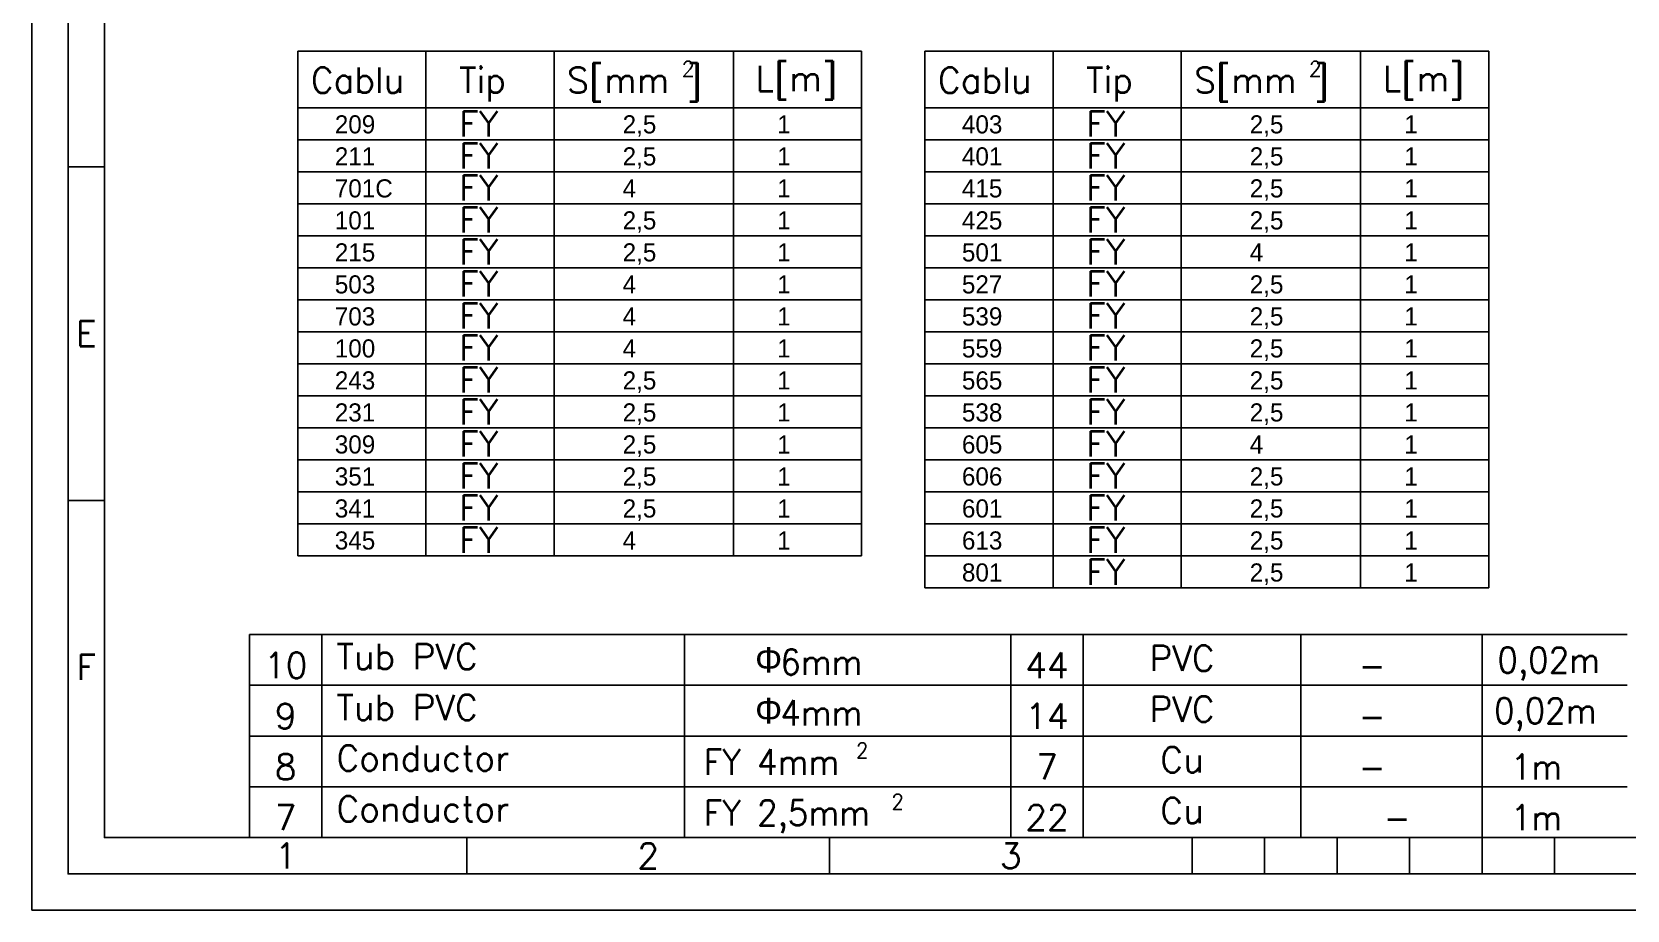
# Model space of a CAD drawing. Header units: millimetres. Extents: x 41 to 881, y 14 to 311.
# Drawn here: x 40.8 to 260.8, y 13.6 to 134.7 of the extents above; entities that cross this region are included whole.
import ezdxf
from ezdxf.enums import TextEntityAlignment as Align

# ---------------------------------------------------------------- set-up
doc = ezdxf.new("R2010")
doc.units = ezdxf.units.MM
doc.layers.add('LIN_GR', color=3, linetype='Continuous')
doc.layers.add('LIN_SUB', color=7, linetype='Continuous')
doc.styles.add('ISO', font='SIMPLEX.shx')
doc.styles.add('ISOCP', font='SIMPLEX.SHX')

msp = doc.modelspace()

# ---------------------------------------------------------------- linework, layer by layer
at = {"color": 1}
for p, q in [((77.5224, 132.1001), (77.5224, 62.4864)), ((77.5224, 132.1001), (155.2774, 132.1001)), ((95.194, 132.1001), (95.194, 62.4864)), ((112.8656, 132.1001), (112.8656, 62.4864)), ((137.6058, 132.1001), (137.6058, 62.4864)), ((155.2774, 132.1001), (155.2774, 62.4864)), ((164.009, 132.1001), (241.764, 132.1001)), ((164.009, 132.1001), (164.009, 58.0725)), ((181.6806, 132.1001), (181.6806, 58.0725)), ((199.3522, 132.1001), (199.3522, 58.0725)), ((224.0924, 132.1001), (224.0924, 58.0725)), ((241.764, 132.1001), (241.764, 58.0725)), ((77.5224, 124.2812), (155.2774, 124.2812)), ((164.009, 124.2812), (241.764, 124.2812)), ((77.5224, 119.8673), (155.2774, 119.8673)), ((164.009, 119.8673), (241.764, 119.8673)), ((77.5224, 115.4534), (155.2774, 115.4534)), ((164.009, 115.4534), (241.764, 115.4534)), ((77.5224, 111.0395), (155.2774, 111.0395)), ((164.009, 111.0395), (241.764, 111.0395)), ((77.5224, 106.6255), (155.2774, 106.6255)), ((164.009, 106.6255), (241.764, 106.6255)), ((77.5224, 102.2116), (155.2774, 102.2116)), ((164.009, 102.2116), (241.764, 102.2116)), ((77.5224, 97.7977), (155.2774, 97.7977)), ((164.009, 97.7977), (241.764, 97.7977)), ((77.5224, 93.3838), (155.2774, 93.3838)), ((164.009, 93.3838), (241.764, 93.3838)), ((77.5224, 88.9699), (155.2774, 88.9699)), ((164.009, 88.9699), (241.764, 88.9699)), ((77.5224, 84.556), (155.2774, 84.556)), ((164.009, 84.556), (241.764, 84.556)), ((77.5224, 80.1421), (155.2774, 80.1421)), ((164.009, 80.1421), (241.764, 80.1421)), ((77.5224, 75.7282), (155.2774, 75.7282)), ((164.009, 75.7282), (241.764, 75.7282)), ((77.5224, 71.3142), (155.2774, 71.3142)), ((164.009, 71.3142), (241.764, 71.3142)), ((77.5224, 66.9003), (155.2774, 66.9003)), ((164.009, 66.9003), (241.764, 66.9003)), ((77.5224, 62.4864), (155.2774, 62.4864)), ((164.009, 62.4864), (241.764, 62.4864)), ((164.009, 58.0725), (241.764, 58.0725)), ((70.846, 51.6416), (260.846, 51.6416)), ((70.846, 44.6416), (260.846, 44.6416)), ((70.846, 37.6416), (260.846, 37.6416)), ((70.846, 30.6416), (260.846, 30.6416))]:
    msp.add_line(p, q, dxfattribs=at)
at = {"color": 70}
for p, q in [((50.846, 116.1416), (45.846, 116.1416)), ((50.846, 70.1416), (45.846, 70.1416)), ((100.846, 18.6416), (100.846, 23.6416)), ((150.846, 18.6416), (150.846, 23.6416)), ((200.846, 18.6416), (200.846, 23.6416)), ((210.846, 18.6416), (210.846, 23.6416)), ((220.846, 18.6416), (220.846, 23.6416)), ((230.846, 18.6416), (230.846, 23.6416)), ((240.846, 18.6416), (240.846, 23.6416)), ((250.846, 23.6416), (250.846, 18.6416)), ((200.846, 18.6416), (300.846, 18.6416))]:
    msp.add_line(p, q, dxfattribs=at)
at = {"color": 240}
for points in [[(460.846, 310.6416), (40.846, 310.6416), (40.846, 13.6416), (460.846, 13.6416)], [(455.846, 305.6416), (45.846, 305.6416), (45.846, 18.6416), (455.846, 18.6416)]]:
    msp.add_lwpolyline(points, close=True, dxfattribs=at)
at = {"color": 70}
msp.add_lwpolyline([(450.846, 300.6416), (50.846, 300.6416), (50.846, 23.6416), (450.846, 23.6416)], close=True, dxfattribs=at)
at = {"color": 3}
for points in [[(70.846, 44.6416), (70.846, 51.6416)], [(80.846, 44.6416), (80.846, 51.6416)], [(130.846, 44.6416), (130.846, 51.6416)], [(175.846, 44.6416), (175.846, 51.6416)], [(185.846, 44.6416), (185.846, 51.6416)], [(215.846, 44.6416), (215.846, 51.6416)], [(240.846, 44.6416), (240.846, 51.6416)], [(70.846, 23.6416), (70.846, 44.6416)], [(80.846, 23.6416), (80.846, 44.6416)], [(130.846, 23.6416), (130.846, 44.6416)], [(175.846, 23.6416), (175.846, 44.6416)], [(185.846, 23.6416), (185.846, 44.6416)], [(215.846, 23.6416), (215.846, 44.6416)], [(240.846, 23.6416), (240.846, 44.6416)]]:
    msp.add_lwpolyline(points, dxfattribs=at)

# ---------------------------------------------------------------- texts
at = {"color": 2}
for s, p in [('209', (82.6225, 120.7456)), ('2,5', (122.3176, 120.7456)), ('1', (143.6315, 120.7456)), ('403', (169.1091, 120.7456)), ('2,5', (208.8042, 120.7456)), ('1', (230.118, 120.7456)), ('211', (82.6225, 116.3317)), ('2,5', (122.3176, 116.3317)), ('1', (143.6315, 116.3317)), ('401', (169.1091, 116.3317)), ('2,5', (208.8042, 116.3317)), ('1', (230.118, 116.3317)), ('701C', (82.6225, 111.9177)), ('4', (122.3176, 111.9177)), ('1', (143.6315, 111.9177)), ('415', (169.1091, 111.9177)), ('2,5', (208.8042, 111.9177)), ('1', (230.118, 111.9177)), ('101', (82.6225, 107.5038)), ('2,5', (122.3176, 107.5038)), ('1', (143.6315, 107.5038)), ('425', (169.1091, 107.5038)), ('2,5', (208.8042, 107.5038)), ('1', (230.118, 107.5038)), ('215', (82.6225, 103.0899)), ('2,5', (122.3176, 103.0899)), ('501', (169.1091, 103.0899)), ('1', (143.6315, 103.0899)), ('4', (208.8042, 103.0899)), ('1', (230.118, 103.0899)), ('503', (82.6225, 98.676)), ('527', (169.1091, 98.676)), ('2,5', (208.8042, 98.676)), ('4', (122.3176, 98.676)), ('1', (143.6315, 98.676)), ('1', (230.118, 98.676)), ('703', (82.6225, 94.2621)), ('4', (122.3176, 94.2621)), ('1', (143.6315, 94.2621)), ('539', (169.1091, 94.2621)), ('2,5', (208.8042, 94.2621)), ('1', (230.118, 94.2621)), ('100', (82.6225, 89.8482)), ('4', (122.3176, 89.8482)), ('1', (143.6315, 89.8482)), ('559', (169.1091, 89.8482)), ('2,5', (208.8042, 89.8482)), ('1', (230.118, 89.8482)), ('243', (82.6225, 85.4343)), ('2,5', (122.3176, 85.4343)), ('1', (143.6315, 85.4343)), ('565', (169.1091, 85.4343)), ('2,5', (208.8042, 85.4343)), ('1', (230.118, 85.4343)), ('231', (82.6225, 81.0204)), ('2,5', (122.3176, 81.0204)), ('1', (143.6315, 81.0204)), ('538', (169.1091, 81.0204)), ('2,5', (208.8042, 81.0204)), ('1', (230.118, 81.0204)), ('309', (82.6225, 76.6064)), ('2,5', (122.3176, 76.6064)), ('1', (143.6315, 76.6064)), ('605', (169.1091, 76.6064)), ('4', (208.8042, 76.6064)), ('1', (230.118, 76.6064)), ('351', (82.6225, 72.1925)), ('2,5', (122.3176, 72.1925)), ('1', (143.6315, 72.1925)), ('606', (169.1091, 72.1925)), ('2,5', (208.8042, 72.1925)), ('1', (230.118, 72.1925)), ('341', (82.6225, 67.7786)), ('2,5', (122.3176, 67.7786)), ('1', (143.6315, 67.7786)), ('601', (169.1091, 67.7786)), ('2,5', (208.8042, 67.7786)), ('1', (230.118, 67.7786)), ('345', (82.6225, 63.3647)), ('4', (122.3176, 63.3647)), ('1', (143.6315, 63.3647)), ('613', (169.1091, 63.3647)), ('2,5', (208.8042, 63.3647)), ('1', (230.118, 63.3647)), ('801', (169.1091, 58.9508)), ('2,5', (208.8042, 58.9508)), ('1', (230.118, 58.9508))]:
    msp.add_text(s, height=2.5, dxfattribs=at).set_placement(p)
at = {"color": 50}
for s, style, p in [('E', 'ISO', (48.346, 93.1416)), ('F', 'ISO', (48.346, 47.1416)), ('1', 'ISOCP', (75.846, 21.1416)), ('2', 'ISO', (125.846, 21.1416)), ('3', 'ISO', (175.846, 21.1416))]:
    msp.add_text(s, height=3.5, dxfattribs=dict(at, style=style)).set_placement(p, align=Align.MIDDLE)
at = {"layer": 'LIN_GR', "color": 3, "style": 'ISOCP'}
for s, p in [('10', (75.846, 45.6416)), ('9', (75.846, 38.6416)), ('8', (75.846, 31.6416)), ('7', (75.846, 24.6416))]:
    msp.add_text(s, height=3.5, dxfattribs=at).set_placement(p, align=Align.CENTER)
at = {"layer": 'LIN_SUB', "color": 2, "style": 'ISOCP'}
for s, height, p in [('Cablu', 3.5, (79.3065, 126.3345)), ('Tip', 3.5, (99.7551, 126.3345)), ('S[mm ]', 3.5, (114.6497, 126.3345)), ('2', 2.1, (130.4578, 128.5933)), ('L[m]', 3.5, (140.6522, 126.5867)), ('Cablu', 3.5, (165.7931, 126.3345)), ('Tip', 3.5, (186.2416, 126.3345)), ('S[mm ]', 3.5, (201.1363, 126.3345)), ('2', 2.1, (216.9443, 128.5933)), ('L[m]', 3.5, (227.1388, 126.5867)), ('FY', 3.5, (99.7551, 120.3118)), ('FY', 3.5, (186.2416, 120.3118)), ('FY', 3.5, (99.7551, 115.8979)), ('FY', 3.5, (186.2416, 115.8979)), ('FY', 3.5, (99.7551, 111.484)), ('FY', 3.5, (186.2416, 111.484)), ('FY', 3.5, (99.7551, 107.0701)), ('FY', 3.5, (186.2416, 107.0701)), ('FY', 3.5, (99.7551, 102.6561)), ('FY', 3.5, (186.2416, 102.6561)), ('FY', 3.5, (99.7551, 98.2422)), ('FY', 3.5, (186.2416, 98.2422)), ('FY', 3.5, (99.7551, 93.8283)), ('FY', 3.5, (186.2416, 93.8283)), ('FY', 3.5, (99.7551, 89.4144)), ('FY', 3.5, (186.2416, 89.4144)), ('FY', 3.5, (99.7551, 85.0005)), ('FY', 3.5, (186.2416, 85.0005)), ('FY', 3.5, (99.7551, 80.5866)), ('FY', 3.5, (186.2416, 80.5866)), ('FY', 3.5, (99.7551, 76.1727)), ('FY', 3.5, (186.2416, 76.1727)), ('FY', 3.5, (99.7551, 71.7587)), ('FY', 3.5, (186.2416, 71.7587)), ('FY', 3.5, (99.7551, 67.3448)), ('FY', 3.5, (186.2416, 67.3448)), ('FY', 3.5, (99.7551, 62.9309)), ('FY', 3.5, (186.2416, 62.9309)), ('FY', 3.5, (186.2416, 58.517)), ('Tub PVC', 3.5, (82.846, 46.8465)), ('Tub PVC', 3.5, (82.846, 39.8465)), ('Conductor', 3.5, (82.846, 32.8465)), ('Conductor', 3.5, (82.846, 25.8465))]:
    msp.add_text(s, height=height, dxfattribs=at).set_placement(p)
at = {"layer": 'LIN_SUB', "color": 2, "style": 'ISOCP', "width": 0.942857}
for s, height, p in [(' 6mm  ', 3.5, (141.795, 46.0889)), ('  -', 3.5, (219.3289, 45.6416)), (' 4mm  ', 3.5, (141.795, 39.0889)), ('  -', 3.5, (219.3289, 38.6416)), ('FY 4mm  ', 3.5, (133.5109, 32.3126)), ('2', 2.1, (154.5116, 34.6082)), ('  -', 3.5, (219.3289, 31.6416)), ('FY 2,5mm  ', 3.5, (133.5109, 25.3126)), ('2', 2.1, (159.3953, 27.5343)), ('-', 3.5, (227.2991, 24.6416))]:
    msp.add_text(s, height=height, dxfattribs=at).set_placement(p)
at = {"layer": 'LIN_SUB', "color": 2, "style": 'ISOCP'}
for s, p in [('44', (180.846, 45.6416)), ('PVC', (199.4613, 46.6172)), ('14', (180.846, 38.6416)), ('PVC', (199.4613, 39.6172)), ('Cu', (199.4613, 32.6172)), ('7', (180.846, 31.6416)), ('Cu', (199.4613, 25.6172)), ('22', (180.846, 24.6416))]:
    msp.add_text(s, height=3.5, dxfattribs=at).set_placement(p, align=Align.CENTER)
at = {"layer": 'LIN_SUB', "color": 2, "style": 'ISOCP', "width": 0.942857}
for s, p in [('0,02m', (250.0341, 46.3644)), ('0,02m', (249.5518, 39.3771)), ('1m', (248.346, 31.6416)), ('1m', (248.346, 24.6416))]:
    msp.add_text(s, height=3.5, dxfattribs=at).set_placement(p, align=Align.CENTER)
at = {"layer": 'LIN_SUB', "color": 2, "char_height": 3.5, "width": 13.8814, "attachment_point": 1, "style": 'ISOCP'}
for insert in [(140.5854, 49.8997), (140.5854, 42.8997)]:
    msp.add_mtext('{\\fSymbol|b0|i0|c2|p18;F}', dxfattribs=dict(at, insert=insert))

doc.saveas('drawing.dxf')
